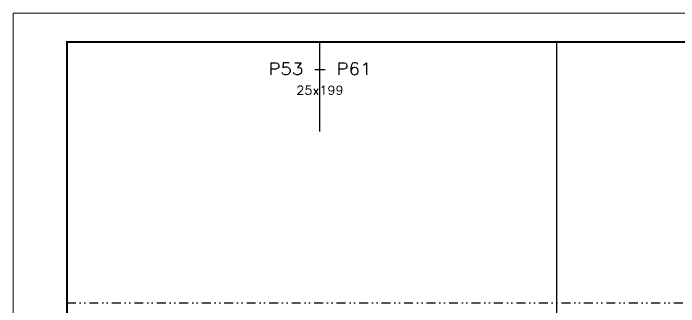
# Model space of a CAD drawing. Extents: x 14400 to 27878, y -21631 to 6985.
# Drawn here: x 19155 to 20086, y -12951 to -12541 of the extents above; entities that cross this region are included whole.
import ezdxf
from ezdxf.enums import TextEntityAlignment as Align

# ---------------------------------------------------------------- set-up
doc = ezdxf.new("R2010")
doc.units = 0
for name, pattern in [('DASHED', [0.75, 0.5, -0.25]), ('DIVIDE2', [0.625, 0.25, -0.125, 0, -0.125, 0, -0.125]), ('HIDDEN', [0.375, 0.25, -0.125])]:
    doc.linetypes.add(name, pattern=pattern)
for name, color, linetype in [('COTA', 241, 'Continuous'), ('Nível', 160, 'Continuous'), ('Texto de Titulo', 7, 'Continuous'), ('Texto Qtd Sarr', 242, 'Continuous')]:
    doc.layers.add(name, color=color, linetype=linetype)
for name, color, linetype, lineweight in [('Folhas', 255, 'Continuous', 9), ('SARRAFO DE PRESSAO', 251, 'DASHED', 9), ('Texto Seção', 7, 'Continuous', 15)]:
    doc.layers.add(name, color=color, linetype=linetype, lineweight=lineweight)
doc.styles.add('ROMANS', font='romans.shx')

# ---------------------------------------------------------------- blocks, each defined once
blk = doc.blocks.new('9999999999')
at = {"layer": 'Folhas'}
blk.add_lwpolyline([(98138.98, 34190.21), (99623.98, 34190.21), (99623.98, 35240.21), (98138.98, 35240.21)], close=True, dxfattribs=at)
at = {"layer": 'Folhas', "color": 30, "const_width": 3}
blk.add_lwpolyline([(98213.98, 34230.21), (99583.98, 34230.21), (99583.98, 35200.21), (98213.98, 35200.21)], close=True, dxfattribs=at)
blk = doc.blocks.new('titulo1')
at = {"layer": 'Defpoints', "color": 252, "linetype": 'HIDDEN', "ltscale": 2}
blk.add_line((0, 0), (0, 125), dxfattribs=at)
at = {"layer": 'Defpoints', "style": 'ROMANS', "oblique": 15}
blk.add_attdef('FOLHA', text='', height=10, dxfattribs=at).set_placement((0, 15.58), align=Align.MIDDLE_CENTER)
at = {"layer": 'Texto Qtd Sarr', "color": 3, "style": 'ROMANS', "oblique": 15}
for tag, height, p in [('TITULO', 17, (0, 71.45)), ('SEÇÃO', 12, (0, 41.55))]:
    blk.add_attdef(tag, text='', height=height, dxfattribs=at).set_placement(p, align=Align.MIDDLE_CENTER)

msp = doc.modelspace()

# ---------------------------------------------------------------- linework, layer by layer
at = {"layer": 'COTA'}
msp.add_line((19914.97, -12581.05), (19914.97, -13351.81), dxfattribs=at)
at = {"layer": 'Nível', "color": 4, "linetype": 'DIVIDE2', "ltscale": 50}
msp.add_line((19229.97, -12945.77), (20599.97, -12945.77), dxfattribs=at)

# ---------------------------------------------------------------- block references
at = {"layer": 'SARRAFO DE PRESSAO', "color": 6, "linetype": 'ByBlock'}
msp.add_blockref('9999999999', (-78984.01, -47781.25), dxfattribs=at)
at = {"layer": 'Texto Seção'}
ref = msp.add_blockref('titulo1', (19584.03, -12706.05), dxfattribs=at)
ref.add_attrib('TITULO', 'P53 - P61', dxfattribs={"layer": 'Texto de Titulo', "color": 7, "height": 17, "style": 'ROMANS', "width": 1.1}).set_placement((19584.03, -12618.55), align=Align.MIDDLE_CENTER)
ref.add_attrib('SEÇÃO', '25x199', dxfattribs={"layer": 'Texto de Titulo', "color": 7, "height": 12, "style": 'ROMANS', "width": 1.1}).set_placement((19584.03, -12648.55), align=Align.MIDDLE_CENTER)

doc.saveas('drawing.dxf')
